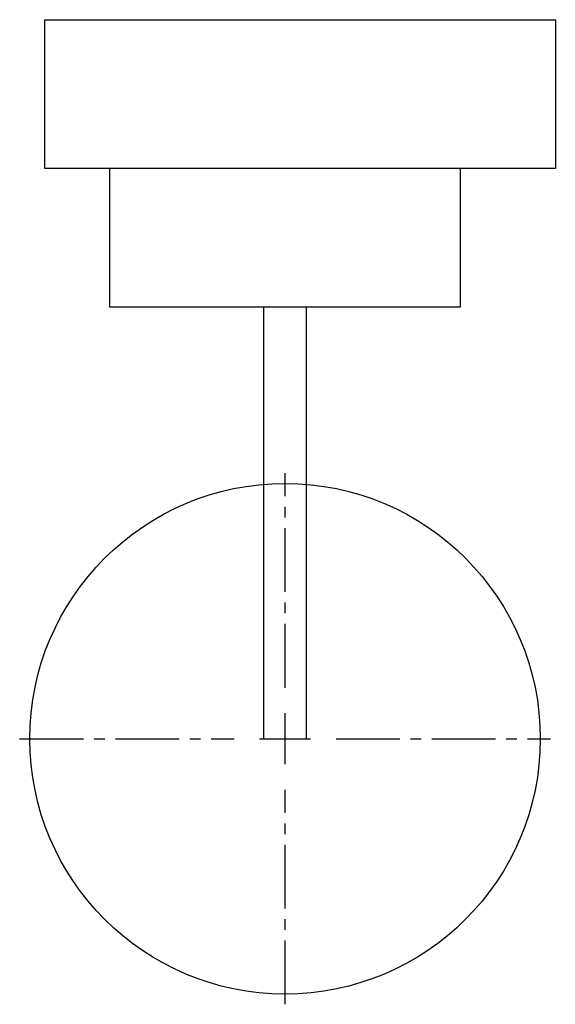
# Model space of a CAD drawing. Header units: inches. Extents: x 238.7 to 245, y -46.1 to -34.5.
import ezdxf

# ---------------------------------------------------------------- set-up
doc = ezdxf.new("R2010")
doc.units = ezdxf.units.IN
doc.header["$MEASUREMENT"] = 0
doc.linetypes.add('CENTER2', pattern=[1.125, 0.75, -0.125, 0.125, -0.125])
doc.layers.get('0').update_dxf_attribs({"lineweight": 9})
doc.layers.add('E101-Electrical-1st-floor', color=1, linetype='Continuous', lineweight=9)

# ---------------------------------------------------------------- blocks, each defined once
blk = doc.blocks.new('*U1')
at = {"color": 0, "linetype": 'CENTER2', "lineweight": 30, "transparency": 16777216}
for p, q in [((0, 0.6), (0, 3.12)), ((-3.12, 0), (-0.6, 0)), ((0.6, 0), (3.12, 0)), ((0, -3.12), (0, -0.6))]:
    blk.add_line(p, q, dxfattribs=at)
at = {"color": 0, "linetype": 'Continuous', "lineweight": 30, "transparency": 16777216}
for p, q in [((0, -0.3), (0, 0.3)), ((-0.3, 0), (0.3, 0))]:
    blk.add_line(p, q, dxfattribs=at)
blk = doc.blocks.new('front-porch-light')
at = {"lineweight": 30}
blk.add_circle((549.03, -240.887), 3, dxfattribs=at)
at = {"linetype": 'CENTER2', "lineweight": 30}
blk.add_blockref('*U1', (549.03, -240.887), dxfattribs=at)

msp = doc.modelspace()

# ---------------------------------------------------------------- linework, layer by layer
at = {"layer": 'E101-Electrical-1st-floor', "lineweight": 30}
for p, q in [((241.577, -42.936), (241.577, -37.861)), ((242.077, -42.936), (242.077, -37.861))]:
    msp.add_line(p, q, dxfattribs=at)
for points in [[(239.003, -36.236), (239.003, -34.486), (245.003, -34.486), (245.003, -36.236)], [(239.764, -36.236), (239.764, -37.861), (243.889, -37.861), (243.889, -36.236)]]:
    msp.add_lwpolyline(points, close=True, dxfattribs=at)

# ---------------------------------------------------------------- block references
msp.add_blockref('front-porch-light', (-307.204, 197.951), dxfattribs=at)

doc.saveas('drawing.dxf')
